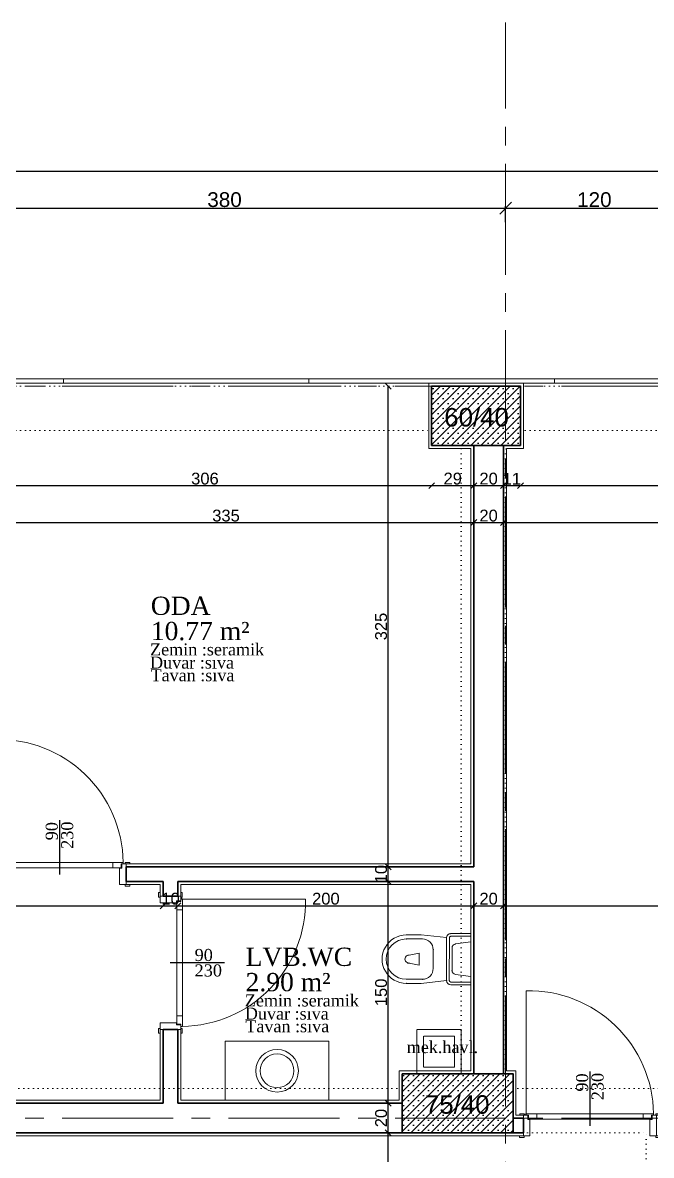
# Model space of a CAD drawing. Header units: centimetres. Extents: x 14449 to 53524, y -19051 to -10746.
# Drawn here: x 31681 to 32106, y -11938 to -11172 of the extents above; entities that cross this region are included whole.
import ezdxf

# ---------------------------------------------------------------- set-up
doc = ezdxf.new("R2010")
doc.units = ezdxf.units.CM
for name, pattern in [('CENTER2', [112.5, 75, -12.5, 12.5, -12.5]), ('DOT2', [3.175, 0, -3.175]), ('HIDDEN', [0.375, 0.25, -0.125])]:
    doc.linetypes.add(name, pattern=pattern)
for name, color, linetype, lineweight in [('BALKON', 43, 'Continuous', 20), ('P-AKS', 255, 'Continuous', 5), ('P-KİRİŞ', 130, 'DOT2', 5), ('P-KOLON', 255, 'Continuous', 35), ('P-TARAMA', 252, 'Continuous', 5), ('P-ÖLÇÜ DIŞ', 245, 'Continuous', 9), ('P-ÖLÇÜ İÇ', 243, 'Continuous', 0), ('rtm-duv tugla', 22, 'Continuous', 35), ('rtm-kapı-ahsap', 35, 'Continuous', 13), ('rtm-mhl-yazı-malzeme', 7, 'Continuous', 13), ('rtm-pen-ahsap', 35, 'Continuous', 13), ('rtm-sıva', 252, 'Continuous', 15), ('rtm-tefris vitrifiye', 9, 'Continuous', 13)]:
    doc.layers.add(name, color=color, linetype=linetype, lineweight=lineweight)
doc.layers.add('Kapi_Pencere', color=7, linetype='Continuous')
doc.styles.add('arial_1_18', font='arial.ttf', dxfattribs={"height": 0.2})
doc.styles.get("Standard").update_dxf_attribs({"font": 'arial.ttf'})
doc.styles.add('ölçü', font='times.ttf', dxfattribs={"height": 10})
doc.dimstyles.new('DIŞ ÖLÇÜ', dxfattribs={"dimtxt": 10, "dimasz": 8, "dimexe": 1.25, "dimexo": 0.625, "dimtad": 1, "dimdec": 0, "dimtxsty": 'Standard', "dimblk": 'OBLIQUE', "dimcen": 2.5, "dimse1": 1, "dimse2": 1, "dimclrd": 256, "dimclrt": 256, "dimadec": 0, "dimazin": 0, "dimtfac": 1, "dimtdec": 0, "dimtmove": 0, "dimatfit": 3, "dimldrblk": 'OBLIQUE', "dimfxl": 1, "dimarcsym": 0})
doc.dimstyles.new('İÇ ÖLÇÜ', dxfattribs={"dimtxt": 8, "dimasz": 4, "dimexe": 1.25, "dimexo": 0.625, "dimtad": 1, "dimdec": 0, "dimtxsty": 'Standard', "dimblk": 'OBLIQUE', "dimcen": 2.5, "dimse1": 1, "dimse2": 1, "dimclrd": 256, "dimclrt": 256, "dimadec": 0, "dimazin": 0, "dimtfac": 1, "dimtdec": 0, "dimtmove": 1, "dimatfit": 3, "dimldrblk": 'OBLIQUE', "dimfxl": 1, "dimarcsym": 0})

# ---------------------------------------------------------------- blocks, each defined once
blk = doc.blocks.new('IKUTGK')
at = {"layer": 'P-KİRİŞ'}
for points in [[(36713.39, -7196.1), (37338.39, -7196.1)], [(37398.39, -7196.1), (37771.88, -7196.1)], [(36713.39, -7226.1), (37338.39, -7226.1)], [(37398.39, -7226.1), (37771.26, -7226.1)], [(37358.39, -7661.1), (37358.39, -7236.1)], [(37388.39, -7661.1), (37388.39, -7236.1)], [(36738.39, -7671.1), (37318.39, -7671.1)], [(37393.39, -7671.1), (37752.02, -7671.1)], [(37033.39, -7701.1), (37318.39, -7701.1)], [(37393.39, -7701.1), (37483.39, -7701.1)], [(37483.39, -8046.1), (37483.39, -7701.1)]]:
    blk.add_lwpolyline(points, dxfattribs=at)
blk = doc.blocks.new('YTHTHTY')
at = {"layer": 'P-TARAMA', "lineweight": -3}
h = blk.add_hatch(dxfattribs=at)
h.set_pattern_fill('SACNCR', color=256, scale=2, style=0)
h.paths.add_polyline_path([(33186.7, -8996.94), (33186.7, -9036.94), (33246.7, -9036.94), (33246.7, -8996.94)])
h = blk.add_hatch(dxfattribs=at)
h.set_pattern_fill('SACNCR', color=256, scale=2, style=0)
h.paths.add_polyline_path([(33241.7, -9461.94), (33166.7, -9461.94), (33166.7, -9501.94), (33241.7, -9501.94)])
at = {"layer": 'P-KOLON', "linetype": 'Continuous'}
for points in [[(33186.7, -8996.94), (33246.7, -8996.94), (33246.7, -9036.94), (33186.7, -9036.94)], [(33166.7, -9461.94), (33241.7, -9461.94), (33241.7, -9501.94), (33166.7, -9501.94)]]:
    blk.add_lwpolyline(points, close=True, dxfattribs=at)
at = {"layer": 'P-KOLON', "linetype": 'Continuous', "style": 'arial_1_18'}
for s, p in [('60/40', (33195.21, -9024.15)), ('75/40', (33182.13, -9488.99))]:
    blk.add_text(s, height=12.5, dxfattribs=at).set_placement(p)
blk = doc.blocks.new('YTUJ7U')
at = {"layer": 'P-AKS', "linetype": 'CENTER2'}
for points in [[(28722.12, -9962.63), (28722.12, -8554.55)], [(25834.86, -8800.51), (29322.56, -8800.51)], [(25834.86, -9295.51), (29322.56, -9295.51)]]:
    blk.add_lwpolyline(points, dxfattribs=at)
blk = doc.blocks.new('KAPI')
at = {"layer": 'rtm-kapı-ahsap'}
for p, q in [((8056.48, 304.69), (8056.48, 307.73)), ((8056.48, 307.73), (8057.45, 307.73)), ((8057.45, 307.73), (8057.45, 304.69)), ((8072.58, 307.78), (8071.45, 307.78)), ((8071.45, 307.78), (8071.45, 304.69)), ((8072.58, 304.69), (8072.58, 307.78)), ((8056.46, 303.27), (8056.46, 217.24)), ((8057.45, 303.27), (8056.46, 303.27)), ((8057.45, 304.69), (8056.48, 304.69)), ((8057.39, 301.77), (8057.39, 303.27)), ((8060.28, 301.77), (8057.39, 301.77)), ((8057.45, 305.26), (8057.45, 302.29)), ((8057.45, 305.26), (8071.45, 305.26)), ((8057.45, 302.29), (8060.42, 302.29)), ((8060.28, 218.74), (8060.28, 301.77)), ((8060.42, 302.29), (8060.42, 300.8)), ((8060.42, 300.8), (8071.45, 300.8)), ((8071.45, 300.8), (8071.45, 305.26)), ((8071.45, 304.69), (8072.58, 304.69)), ((8056.46, 296.2), (8060.28, 296.2)), ((8056.46, 224.31), (8060.28, 224.31)), ((7973.28, 217.24), (8056.46, 217.24)), ((8057.45, 217.24), (8056.46, 217.24)), ((8056.48, 215.82), (8056.48, 212.78)), ((8057.45, 215.82), (8056.48, 215.82)), ((8057.39, 218.74), (8057.39, 217.24)), ((8060.28, 218.74), (8057.39, 218.74)), ((8057.45, 218.23), (8060.42, 218.23)), ((8057.45, 215.26), (8057.45, 218.23)), ((8057.45, 212.78), (8057.45, 215.82)), ((8057.45, 215.26), (8071.45, 215.26)), ((8060.42, 218.23), (8060.42, 219.71)), ((8060.42, 219.71), (8071.45, 219.71)), ((8071.45, 219.71), (8071.45, 215.26)), ((8071.45, 215.82), (8072.58, 215.82)), ((8071.45, 212.73), (8071.45, 215.82)), ((8072.58, 215.82), (8072.58, 212.73)), ((8056.48, 212.78), (8057.45, 212.78)), ((8072.58, 212.73), (8071.45, 212.73))]:
    blk.add_line(p, q, dxfattribs=at)
at = {"layer": 'rtm-kapı-ahsap', "const_width": 0.388}
blk.add_lwpolyline([(8056.86, 216.32, 1), (8056.86, 216.92, 1)], format="xyb", close=True, dxfattribs=at)
at = {"layer": 'rtm-kapı-ahsap'}
blk.add_arc((8057.71, 218.83), 84.45, 90.85375, 181.07615, dxfattribs=at)
blk = doc.blocks.new('WEW')
at = {"layer": 'rtm-tefris vitrifiye'}
for p, q in [((2647.06, 9243.07), (2637.06, 9243.07)), ((2647.06, 9243.07), (2637.06, 9243.07)), ((2637.06, 9240.35), (2647.97, 9240.34)), ((2637.06, 9240.35), (2647.97, 9240.34)), ((2664.33, 9241.25), (2647.06, 9243.07)), ((2664.33, 9241.25), (2647.06, 9243.07)), ((2664.33, 9212.16), (2664.33, 9241.25)), ((2664.33, 9212.16), (2664.33, 9241.25)), ((2666.14, 9212.16), (2666.15, 9241.25)), ((2666.14, 9212.16), (2666.15, 9241.25)), ((2667.06, 9243.98), (2680.7, 9243.97)), ((2667.06, 9243.98), (2680.7, 9243.97)), ((2667.06, 9242.16), (2680.7, 9242.16)), ((2667.06, 9242.16), (2680.7, 9242.16)), ((2680.69, 9209.43), (2680.7, 9243.97)), ((2680.69, 9209.43), (2680.7, 9243.97)), ((2655.24, 9233.07), (2655.24, 9220.34)), ((2655.24, 9233.07), (2655.24, 9220.34)), ((2667.96, 9219.07), (2667.97, 9234.34)), ((2667.96, 9219.07), (2667.97, 9234.34)), ((2670.31, 9237.04), (2680.69, 9238.52)), ((2670.31, 9237.04), (2680.69, 9238.52)), ((2645.72, 9230.81), (2638.9, 9229.45)), ((2645.72, 9230.81), (2638.9, 9229.45)), ((2645.72, 9222.63), (2645.72, 9230.81)), ((2645.72, 9222.63), (2645.72, 9230.81)), ((2638.9, 9224), (2645.72, 9222.63)), ((2638.9, 9224), (2645.72, 9222.63)), ((2647.96, 9213.07), (2637.05, 9213.08)), ((2647.96, 9213.07), (2637.05, 9213.08)), ((2637.05, 9210.35), (2647.05, 9210.35)), ((2637.05, 9210.35), (2647.05, 9210.35)), ((2647.05, 9210.35), (2664.33, 9212.16)), ((2647.05, 9210.35), (2664.33, 9212.16)), ((2680.69, 9211.25), (2667.05, 9211.25)), ((2680.69, 9211.25), (2667.05, 9211.25)), ((2680.69, 9209.43), (2667.05, 9209.43)), ((2680.69, 9209.43), (2667.05, 9209.43)), ((2680.69, 9214.88), (2670.3, 9216.37)), ((2680.69, 9214.88), (2670.3, 9216.37))]:
    blk.add_line(p, q, dxfattribs=at)
at = {"layer": 'rtm-tefris vitrifiye', "extrusion": (0, 0, -1)}
for centre, major_axis, start_param, end_param in [((2637.06, 9226.71), (-11.57, 11.57), 3.927213, 7.068806), ((2637.06, 9226.71), (-11.57, 11.57), 3.927213, 7.068806), ((2637.06, 9226.71), (9.64, 9.64), 2.356417, 5.498009), ((2637.06, 9226.71), (9.64, 9.64), 2.356417, 5.498009), ((2647.97, 9233.07), (-5.14, 5.14), 0.78562, 2.356417), ((2647.97, 9233.07), (-5.14, 5.14), 0.78562, 2.356417), ((2667.06, 9241.25), (-1.93, 1.93), 5.498009, 7.068806), ((2667.06, 9241.25), (-1.93, 1.93), 5.498009, 7.068806), ((2667.06, 9241.25), (-0.643, 0.643), 5.498009, 7.068806), ((2667.06, 9241.25), (-0.643, 0.643), 5.498009, 7.068806), ((2670.69, 9234.34), (1.93, 1.93), 3.927213, 5.356112), ((2670.69, 9234.34), (1.93, 1.93), 3.927213, 5.356112), ((2638.9, 9226.72), (-1.93, 1.93), 3.927213, 7.068806), ((2638.9, 9226.72), (-1.93, 1.93), 3.927213, 7.068806), ((2647.96, 9220.35), (5.14, 5.14), 0.78562, 2.356417), ((2647.96, 9220.35), (5.14, 5.14), 0.78562, 2.356417), ((2670.69, 9219.07), (1.93, 1.93), 2.498314, 3.927213), ((2670.69, 9219.07), (1.93, 1.93), 2.498314, 3.927213), ((2667.05, 9212.16), (1.93, 1.93), 2.356417, 3.927213), ((2667.05, 9212.16), (1.93, 1.93), 2.356417, 3.927213), ((2667.05, 9212.16), (0.643, 0.643), 2.356417, 3.927213), ((2667.05, 9212.16), (0.643, 0.643), 2.356417, 3.927213)]:
    blk.add_ellipse(centre, major_axis=major_axis, ratio=1, start_param=start_param, end_param=end_param, dxfattribs=at)
at = {"layer": 'rtm-tefris vitrifiye'}
for p in [(2637.06, 9240.35), (2637.06, 9240.35), (2667.06, 9243.98), (2667.06, 9243.98), (2667.06, 9242.16), (2667.06, 9242.16), (2655.24, 9233.07), (2655.24, 9233.07), (2670.31, 9237.04), (2670.31, 9237.04), (2638.9, 9224), (2638.9, 9224), (2667.96, 9219.07), (2667.96, 9219.07), (2637.05, 9210.35), (2637.05, 9210.35), (2647.96, 9213.07), (2647.96, 9213.07), (2664.33, 9212.16), (2664.33, 9212.16), (2666.14, 9212.16), (2666.14, 9212.16)]:
    blk.add_point(p, dxfattribs=at)
blk = doc.blocks.new('_Oblique')
at = {"color": 0, "linetype": 'ByBlock', "lineweight": -2}
blk.add_line((-0.5, -0.5), (0.5, 0.5), dxfattribs=at)
blk = doc.blocks.new('*D4051')
at = {"layer": 'Defpoints', "color": 0, "transparency": 16777216}
for p in [(32420.86, -11272.58), (29334.44, -11284.75), (32420.86, -11284.75)]:
    blk.add_point(p, dxfattribs=at)
at = {"layer": 'P-ÖLÇÜ DIŞ', "color": 0, "lineweight": -2, "transparency": 16777216}
for p, q in [((29334.44, -11282.58), (29334.44, -11271.33)), ((32420.86, -11282.58), (32420.86, -11271.33))]:
    blk.add_line(p, q, dxfattribs=at)
at = {"layer": 'P-ÖLÇÜ DIŞ', "lineweight": -2, "transparency": 16777216}
blk.add_line((29334.44, -11272.58), (32420.86, -11272.58), dxfattribs=at)
at = {"layer": 'P-ÖLÇÜ DIŞ', "lineweight": -2, "transparency": 16777216, "xscale": 8, "yscale": 8, "zscale": 8, "rotation": 180}
blk.add_blockref('_Oblique', (29334.44, -11272.58), dxfattribs=at)
at = {"layer": 'P-ÖLÇÜ DIŞ', "lineweight": -2, "transparency": 16777216, "xscale": 8, "yscale": 8, "zscale": 8}
blk.add_blockref('_Oblique', (32420.86, -11272.58), dxfattribs=at)
at = {"layer": 'P-ÖLÇÜ DIŞ', "transparency": 16777216, "insert": (30877.65, -11266.85), "char_height": 10, "attachment_point": 5}
blk.add_mtext('3086', dxfattribs=at)
blk = doc.blocks.new('*D4060')
at = {"layer": 'Defpoints', "color": 0, "transparency": 16777216}
for p in [(32007.36, -11297.58), (32007.36, -11307.72), (31627.36, -11308.89)]:
    blk.add_point(p, dxfattribs=at)
at = {"layer": 'P-ÖLÇÜ DIŞ', "color": 0, "lineweight": -2, "transparency": 16777216}
for p, q in [((31627.36, -11307.58), (31627.36, -11296.33)), ((32007.36, -11307.1), (32007.36, -11296.33))]:
    blk.add_line(p, q, dxfattribs=at)
at = {"layer": 'P-ÖLÇÜ DIŞ', "lineweight": -2, "transparency": 16777216}
blk.add_line((31627.36, -11297.58), (32007.36, -11297.58), dxfattribs=at)
at = {"layer": 'P-ÖLÇÜ DIŞ', "lineweight": -2, "transparency": 16777216, "xscale": 8, "yscale": 8, "zscale": 8, "rotation": 180}
blk.add_blockref('_Oblique', (31627.36, -11297.58), dxfattribs=at)
at = {"layer": 'P-ÖLÇÜ DIŞ', "lineweight": -2, "transparency": 16777216, "xscale": 8, "yscale": 8, "zscale": 8}
blk.add_blockref('_Oblique', (32007.36, -11297.58), dxfattribs=at)
at = {"layer": 'P-ÖLÇÜ DIŞ', "transparency": 16777216, "insert": (31817.36, -11291.85), "char_height": 10, "attachment_point": 5}
blk.add_mtext('380', dxfattribs=at)
blk = doc.blocks.new('*D4061')
at = {"layer": 'Defpoints', "color": 0, "transparency": 16777216}
for p in [(32127.36, -11297.58), (32007.36, -11307.72), (32127.36, -11310.45)]:
    blk.add_point(p, dxfattribs=at)
at = {"layer": 'P-ÖLÇÜ DIŞ', "color": 0, "lineweight": -2, "transparency": 16777216}
for p, q in [((32007.36, -11307.1), (32007.36, -11296.33)), ((32127.36, -11307.58), (32127.36, -11296.33))]:
    blk.add_line(p, q, dxfattribs=at)
at = {"layer": 'P-ÖLÇÜ DIŞ', "lineweight": -2, "transparency": 16777216}
blk.add_line((32007.36, -11297.58), (32127.36, -11297.58), dxfattribs=at)
at = {"layer": 'P-ÖLÇÜ DIŞ', "lineweight": -2, "transparency": 16777216, "xscale": 8, "yscale": 8, "zscale": 8, "rotation": 180}
blk.add_blockref('_Oblique', (32007.36, -11297.58), dxfattribs=at)
at = {"layer": 'P-ÖLÇÜ DIŞ', "lineweight": -2, "transparency": 16777216, "xscale": 8, "yscale": 8, "zscale": 8}
blk.add_blockref('_Oblique', (32127.36, -11297.58), dxfattribs=at)
at = {"layer": 'P-ÖLÇÜ DIŞ', "transparency": 16777216, "insert": (32067.36, -11291.85), "char_height": 10, "attachment_point": 5}
blk.add_mtext('120', dxfattribs=at)
blk = doc.blocks.new('*D4417')
at = {"layer": 'Defpoints', "color": 0, "lineweight": 30, "transparency": 16777216}
for p in [(31650.86, -11485.59), (31957.36, -11485.25), (31957.36, -11485.59)]:
    blk.add_point(p, dxfattribs=at)
at = {"layer": 'P-ÖLÇÜ İÇ', "lineweight": -2, "transparency": 16777216}
blk.add_line((31650.86, -11485.25), (31957.36, -11485.25), dxfattribs=at)
at = {"layer": 'P-ÖLÇÜ İÇ', "lineweight": -2, "transparency": 16777216, "xscale": 4, "yscale": 4, "zscale": 4, "rotation": 180}
blk.add_blockref('_Oblique', (31650.86, -11485.25), dxfattribs=at)
at = {"layer": 'P-ÖLÇÜ İÇ', "lineweight": -2, "transparency": 16777216, "xscale": 4, "yscale": 4, "zscale": 4}
blk.add_blockref('_Oblique', (31957.36, -11485.25), dxfattribs=at)
at = {"layer": 'P-ÖLÇÜ İÇ', "transparency": 16777216, "insert": (31804.11, -11480.54), "char_height": 8, "attachment_point": 5}
blk.add_mtext('306', dxfattribs=at)
blk = doc.blocks.new('*D4418')
at = {"layer": 'Defpoints', "color": 0, "lineweight": 30, "transparency": 16777216}
for p in [(31985.86, -11484.73), (31957.36, -11485.59), (31985.86, -11485.25)]:
    blk.add_point(p, dxfattribs=at)
at = {"layer": 'P-ÖLÇÜ İÇ', "lineweight": -2, "transparency": 16777216}
blk.add_line((31957.36, -11485.25), (31985.86, -11485.25), dxfattribs=at)
at = {"layer": 'P-ÖLÇÜ İÇ', "lineweight": -2, "transparency": 16777216, "xscale": 4, "yscale": 4, "zscale": 4, "rotation": 180}
blk.add_blockref('_Oblique', (31957.36, -11485.25), dxfattribs=at)
at = {"layer": 'P-ÖLÇÜ İÇ', "lineweight": -2, "transparency": 16777216, "xscale": 4, "yscale": 4, "zscale": 4}
blk.add_blockref('_Oblique', (31985.86, -11485.25), dxfattribs=at)
at = {"layer": 'P-ÖLÇÜ İÇ', "transparency": 16777216, "insert": (31971.61, -11480.54), "char_height": 8, "attachment_point": 5}
blk.add_mtext('29', dxfattribs=at)
blk = doc.blocks.new('*D4419')
at = {"layer": 'Defpoints', "color": 0, "lineweight": 30, "transparency": 16777216}
for p in [(31985.86, -11484.73), (32005.86, -11484.15), (32005.86, -11485.25)]:
    blk.add_point(p, dxfattribs=at)
at = {"layer": 'P-ÖLÇÜ İÇ', "lineweight": -2, "transparency": 16777216}
blk.add_line((31985.86, -11485.25), (32005.86, -11485.25), dxfattribs=at)
at = {"layer": 'P-ÖLÇÜ İÇ', "lineweight": -2, "transparency": 16777216, "xscale": 4, "yscale": 4, "zscale": 4, "rotation": 180}
blk.add_blockref('_Oblique', (31985.86, -11485.25), dxfattribs=at)
at = {"layer": 'P-ÖLÇÜ İÇ', "lineweight": -2, "transparency": 16777216, "xscale": 4, "yscale": 4, "zscale": 4}
blk.add_blockref('_Oblique', (32005.86, -11485.25), dxfattribs=at)
at = {"layer": 'P-ÖLÇÜ İÇ', "transparency": 16777216, "insert": (31995.86, -11480.54), "char_height": 8, "attachment_point": 5}
blk.add_mtext('20', dxfattribs=at)
blk = doc.blocks.new('*D4420')
at = {"layer": 'Defpoints', "color": 0, "lineweight": 30, "transparency": 16777216}
for p in [(32005.86, -11484.15), (32017.36, -11485.25), (32017.36, -11486.75)]:
    blk.add_point(p, dxfattribs=at)
at = {"layer": 'P-ÖLÇÜ İÇ', "lineweight": -2, "transparency": 16777216}
blk.add_line((32005.86, -11485.25), (32017.36, -11485.25), dxfattribs=at)
at = {"layer": 'P-ÖLÇÜ İÇ', "lineweight": -2, "transparency": 16777216, "xscale": 4, "yscale": 4, "zscale": 4, "rotation": 180}
blk.add_blockref('_Oblique', (32005.86, -11485.25), dxfattribs=at)
at = {"layer": 'P-ÖLÇÜ İÇ', "lineweight": -2, "transparency": 16777216, "xscale": 4, "yscale": 4, "zscale": 4}
blk.add_blockref('_Oblique', (32017.36, -11485.25), dxfattribs=at)
at = {"layer": 'P-ÖLÇÜ İÇ', "transparency": 16777216, "insert": (32011.61, -11480.61), "char_height": 8, "attachment_point": 5}
blk.add_mtext('11', dxfattribs=at)
blk = doc.blocks.new('*D4421')
at = {"layer": 'Defpoints', "color": 0, "lineweight": 30, "transparency": 16777216}
for p in [(32017.36, -11486.75), (32389.46, -11485.25), (32389.46, -11485.49)]:
    blk.add_point(p, dxfattribs=at)
at = {"layer": 'P-ÖLÇÜ İÇ', "lineweight": -2, "transparency": 16777216}
blk.add_line((32017.36, -11485.25), (32389.46, -11485.25), dxfattribs=at)
at = {"layer": 'P-ÖLÇÜ İÇ', "lineweight": -2, "transparency": 16777216, "xscale": 4, "yscale": 4, "zscale": 4, "rotation": 180}
blk.add_blockref('_Oblique', (32017.36, -11485.25), dxfattribs=at)
at = {"layer": 'P-ÖLÇÜ İÇ', "lineweight": -2, "transparency": 16777216, "xscale": 4, "yscale": 4, "zscale": 4}
blk.add_blockref('_Oblique', (32389.46, -11485.25), dxfattribs=at)
at = {"layer": 'P-ÖLÇÜ İÇ', "transparency": 16777216, "insert": (32203.41, -11480.54), "char_height": 8, "attachment_point": 5}
blk.add_mtext('372', dxfattribs=at)
blk = doc.blocks.new('*D4434')
at = {"layer": 'Defpoints', "color": 0, "lineweight": 30, "transparency": 16777216}
for p in [(31650.86, -11510.27), (31985.86, -11510.27), (31985.86, -11510.27)]:
    blk.add_point(p, dxfattribs=at)
at = {"layer": 'P-ÖLÇÜ İÇ', "lineweight": -2, "transparency": 16777216}
blk.add_line((31650.86, -11510.27), (31985.86, -11510.27), dxfattribs=at)
at = {"layer": 'P-ÖLÇÜ İÇ', "lineweight": -2, "transparency": 16777216, "xscale": 4, "yscale": 4, "zscale": 4, "rotation": 180}
blk.add_blockref('_Oblique', (31650.86, -11510.27), dxfattribs=at)
at = {"layer": 'P-ÖLÇÜ İÇ', "lineweight": -2, "transparency": 16777216, "xscale": 4, "yscale": 4, "zscale": 4}
blk.add_blockref('_Oblique', (31985.86, -11510.27), dxfattribs=at)
at = {"layer": 'P-ÖLÇÜ İÇ', "transparency": 16777216, "insert": (31818.36, -11505.56), "char_height": 8, "attachment_point": 5}
blk.add_mtext('335', dxfattribs=at)
blk = doc.blocks.new('*D4435')
at = {"layer": 'Defpoints', "color": 0, "lineweight": 30, "transparency": 16777216}
for p in [(31985.86, -11510.27), (32005.86, -11510.27), (32005.86, -11510.27)]:
    blk.add_point(p, dxfattribs=at)
at = {"layer": 'P-ÖLÇÜ İÇ', "lineweight": -2, "transparency": 16777216}
blk.add_line((31985.86, -11510.27), (32005.86, -11510.27), dxfattribs=at)
at = {"layer": 'P-ÖLÇÜ İÇ', "lineweight": -2, "transparency": 16777216, "xscale": 4, "yscale": 4, "zscale": 4, "rotation": 180}
blk.add_blockref('_Oblique', (31985.86, -11510.27), dxfattribs=at)
at = {"layer": 'P-ÖLÇÜ İÇ', "lineweight": -2, "transparency": 16777216, "xscale": 4, "yscale": 4, "zscale": 4}
blk.add_blockref('_Oblique', (32005.86, -11510.27), dxfattribs=at)
at = {"layer": 'P-ÖLÇÜ İÇ', "transparency": 16777216, "insert": (31995.86, -11505.56), "char_height": 8, "attachment_point": 5}
blk.add_mtext('20', dxfattribs=at)
blk = doc.blocks.new('*D4436')
at = {"layer": 'Defpoints', "color": 0, "lineweight": 30, "transparency": 16777216}
for p in [(32005.86, -11510.27), (32388.94, -11510.18), (32388.94, -11510.27)]:
    blk.add_point(p, dxfattribs=at)
at = {"layer": 'P-ÖLÇÜ İÇ', "lineweight": -2, "transparency": 16777216}
blk.add_line((32005.86, -11510.27), (32388.94, -11510.27), dxfattribs=at)
at = {"layer": 'P-ÖLÇÜ İÇ', "lineweight": -2, "transparency": 16777216, "xscale": 4, "yscale": 4, "zscale": 4, "rotation": 180}
blk.add_blockref('_Oblique', (32005.86, -11510.27), dxfattribs=at)
at = {"layer": 'P-ÖLÇÜ İÇ', "lineweight": -2, "transparency": 16777216, "xscale": 4, "yscale": 4, "zscale": 4}
blk.add_blockref('_Oblique', (32388.94, -11510.27), dxfattribs=at)
at = {"layer": 'P-ÖLÇÜ İÇ', "transparency": 16777216, "insert": (32197.4, -11505.56), "char_height": 8, "attachment_point": 5}
blk.add_mtext('383', dxfattribs=at)
blk = doc.blocks.new('*D4504')
at = {"layer": 'Defpoints', "color": 0, "lineweight": 30, "transparency": 16777216}
for p in [(31165.86, -11769.76), (31775.86, -11769.41), (31775.86, -11770.64)]:
    blk.add_point(p, dxfattribs=at)
at = {"layer": 'P-ÖLÇÜ İÇ', "lineweight": -2, "transparency": 16777216}
blk.add_line((31165.86, -11769.41), (31775.86, -11769.41), dxfattribs=at)
at = {"layer": 'P-ÖLÇÜ İÇ', "lineweight": -2, "transparency": 16777216, "xscale": 4, "yscale": 4, "zscale": 4, "rotation": 180}
blk.add_blockref('_Oblique', (31165.86, -11769.41), dxfattribs=at)
at = {"layer": 'P-ÖLÇÜ İÇ', "lineweight": -2, "transparency": 16777216, "xscale": 4, "yscale": 4, "zscale": 4}
blk.add_blockref('_Oblique', (31775.86, -11769.41), dxfattribs=at)
at = {"layer": 'P-ÖLÇÜ İÇ', "transparency": 16777216, "insert": (31470.86, -11764.7), "char_height": 8, "attachment_point": 5}
blk.add_mtext('610', dxfattribs=at)
blk = doc.blocks.new('*D4505')
at = {"layer": 'Defpoints', "color": 0, "lineweight": 30, "transparency": 16777216}
for p in [(31775.86, -11770.64), (31785.86, -11769.41), (31785.86, -11769.6)]:
    blk.add_point(p, dxfattribs=at)
at = {"layer": 'P-ÖLÇÜ İÇ', "lineweight": -2, "transparency": 16777216}
blk.add_line((31775.86, -11769.41), (31785.86, -11769.41), dxfattribs=at)
at = {"layer": 'P-ÖLÇÜ İÇ', "lineweight": -2, "transparency": 16777216, "xscale": 4, "yscale": 4, "zscale": 4, "rotation": 180}
blk.add_blockref('_Oblique', (31775.86, -11769.41), dxfattribs=at)
at = {"layer": 'P-ÖLÇÜ İÇ', "lineweight": -2, "transparency": 16777216, "xscale": 4, "yscale": 4, "zscale": 4}
blk.add_blockref('_Oblique', (31785.86, -11769.41), dxfattribs=at)
at = {"layer": 'P-ÖLÇÜ İÇ', "transparency": 16777216, "insert": (31780.86, -11764.7), "char_height": 8, "attachment_point": 5}
blk.add_mtext('10', dxfattribs=at)
blk = doc.blocks.new('*D4506')
at = {"layer": 'Defpoints', "color": 0, "lineweight": 30, "transparency": 16777216}
for p in [(31785.86, -11769.6), (31985.86, -11769.41), (31985.86, -11769.41)]:
    blk.add_point(p, dxfattribs=at)
at = {"layer": 'P-ÖLÇÜ İÇ', "lineweight": -2, "transparency": 16777216}
blk.add_line((31785.86, -11769.41), (31985.86, -11769.41), dxfattribs=at)
at = {"layer": 'P-ÖLÇÜ İÇ', "lineweight": -2, "transparency": 16777216, "xscale": 4, "yscale": 4, "zscale": 4, "rotation": 180}
blk.add_blockref('_Oblique', (31785.86, -11769.41), dxfattribs=at)
at = {"layer": 'P-ÖLÇÜ İÇ', "lineweight": -2, "transparency": 16777216, "xscale": 4, "yscale": 4, "zscale": 4}
blk.add_blockref('_Oblique', (31985.86, -11769.41), dxfattribs=at)
at = {"layer": 'P-ÖLÇÜ İÇ', "transparency": 16777216, "insert": (31885.86, -11764.7), "char_height": 8, "attachment_point": 5}
blk.add_mtext('200', dxfattribs=at)
blk = doc.blocks.new('*D4507')
at = {"layer": 'Defpoints', "color": 0, "lineweight": 30, "transparency": 16777216}
for p in [(31985.86, -11769.41), (32005.86, -11769.41), (32005.86, -11769.41)]:
    blk.add_point(p, dxfattribs=at)
at = {"layer": 'P-ÖLÇÜ İÇ', "lineweight": -2, "transparency": 16777216}
blk.add_line((31985.86, -11769.41), (32005.86, -11769.41), dxfattribs=at)
at = {"layer": 'P-ÖLÇÜ İÇ', "lineweight": -2, "transparency": 16777216, "xscale": 4, "yscale": 4, "zscale": 4, "rotation": 180}
blk.add_blockref('_Oblique', (31985.86, -11769.41), dxfattribs=at)
at = {"layer": 'P-ÖLÇÜ İÇ', "lineweight": -2, "transparency": 16777216, "xscale": 4, "yscale": 4, "zscale": 4}
blk.add_blockref('_Oblique', (32005.86, -11769.41), dxfattribs=at)
at = {"layer": 'P-ÖLÇÜ İÇ', "transparency": 16777216, "insert": (31995.86, -11764.7), "char_height": 8, "attachment_point": 5}
blk.add_mtext('20', dxfattribs=at)
blk = doc.blocks.new('*D4508')
at = {"layer": 'Defpoints', "color": 0, "lineweight": 30, "transparency": 16777216}
for p in [(32005.86, -11769.41), (32398.54, -11769.09), (32398.54, -11769.41)]:
    blk.add_point(p, dxfattribs=at)
at = {"layer": 'P-ÖLÇÜ İÇ', "lineweight": -2, "transparency": 16777216}
blk.add_line((32005.86, -11769.41), (32398.54, -11769.41), dxfattribs=at)
at = {"layer": 'P-ÖLÇÜ İÇ', "lineweight": -2, "transparency": 16777216, "xscale": 4, "yscale": 4, "zscale": 4, "rotation": 180}
blk.add_blockref('_Oblique', (32005.86, -11769.41), dxfattribs=at)
at = {"layer": 'P-ÖLÇÜ İÇ', "lineweight": -2, "transparency": 16777216, "xscale": 4, "yscale": 4, "zscale": 4}
blk.add_blockref('_Oblique', (32398.54, -11769.41), dxfattribs=at)
at = {"layer": 'P-ÖLÇÜ İÇ', "transparency": 16777216, "insert": (32202.2, -11764.7), "char_height": 8, "attachment_point": 5}
blk.add_mtext('393', dxfattribs=at)
blk = doc.blocks.new('*D4516')
at = {"layer": 'Defpoints', "color": 0, "lineweight": 30, "transparency": 16777216}
for p in [(31927.93, -11923.05), (31927.93, -11923.05), (31927.93, -12043.05)]:
    blk.add_point(p, dxfattribs=at)
at = {"layer": 'P-ÖLÇÜ İÇ', "lineweight": -2, "transparency": 16777216}
blk.add_line((31927.93, -12043.05), (31927.93, -11923.05), dxfattribs=at)
at = {"layer": 'P-ÖLÇÜ İÇ', "lineweight": -2, "transparency": 16777216, "xscale": 4, "yscale": 4, "zscale": 4}
for p, rotation in [((31927.93, -11923.05), 90), ((31927.93, -12043.05), 270)]:
    blk.add_blockref('_Oblique', p, dxfattribs=dict(at, rotation=rotation))
at = {"layer": 'P-ÖLÇÜ İÇ', "transparency": 16777216, "insert": (31923.22, -11983.05), "char_height": 8, "attachment_point": 5, "rotation": 90}
blk.add_mtext('120', dxfattribs=at)
blk = doc.blocks.new('*D4517')
at = {"layer": 'Defpoints', "color": 0, "lineweight": 30, "transparency": 16777216}
for p in [(31927.93, -11903.05), (31927.93, -11903.05), (31927.93, -11923.05)]:
    blk.add_point(p, dxfattribs=at)
at = {"layer": 'P-ÖLÇÜ İÇ', "lineweight": -2, "transparency": 16777216}
blk.add_line((31927.93, -11923.05), (31927.93, -11903.05), dxfattribs=at)
at = {"layer": 'P-ÖLÇÜ İÇ', "lineweight": -2, "transparency": 16777216, "xscale": 4, "yscale": 4, "zscale": 4}
for p, rotation in [((31927.93, -11903.05), 90), ((31927.93, -11923.05), 270)]:
    blk.add_blockref('_Oblique', p, dxfattribs=dict(at, rotation=rotation))
at = {"layer": 'P-ÖLÇÜ İÇ', "transparency": 16777216, "insert": (31923.22, -11913.05), "char_height": 8, "attachment_point": 5, "rotation": 90}
blk.add_mtext('20', dxfattribs=at)
blk = doc.blocks.new('*D4518')
at = {"layer": 'Defpoints', "color": 0, "lineweight": 30, "transparency": 16777216}
for p in [(31927.93, -11753.05), (31927.93, -11753.05), (31927.93, -11903.05)]:
    blk.add_point(p, dxfattribs=at)
at = {"layer": 'P-ÖLÇÜ İÇ', "lineweight": -2, "transparency": 16777216}
blk.add_line((31927.93, -11903.05), (31927.93, -11753.05), dxfattribs=at)
at = {"layer": 'P-ÖLÇÜ İÇ', "lineweight": -2, "transparency": 16777216, "xscale": 4, "yscale": 4, "zscale": 4}
for p, rotation in [((31927.93, -11753.05), 90), ((31927.93, -11903.05), 270)]:
    blk.add_blockref('_Oblique', p, dxfattribs=dict(at, rotation=rotation))
at = {"layer": 'P-ÖLÇÜ İÇ', "transparency": 16777216, "insert": (31923.22, -11828.05), "char_height": 8, "attachment_point": 5, "rotation": 90}
blk.add_mtext('150', dxfattribs=at)
blk = doc.blocks.new('*D4519')
at = {"layer": 'Defpoints', "color": 0, "lineweight": 30, "transparency": 16777216}
for p in [(31927.93, -11743.05), (31927.93, -11743.05), (31927.93, -11753.05)]:
    blk.add_point(p, dxfattribs=at)
at = {"layer": 'P-ÖLÇÜ İÇ', "lineweight": -2, "transparency": 16777216}
blk.add_line((31927.93, -11753.05), (31927.93, -11743.05), dxfattribs=at)
at = {"layer": 'P-ÖLÇÜ İÇ', "lineweight": -2, "transparency": 16777216, "xscale": 4, "yscale": 4, "zscale": 4}
for p, rotation in [((31927.93, -11743.05), 90), ((31927.93, -11753.05), 270)]:
    blk.add_blockref('_Oblique', p, dxfattribs=dict(at, rotation=rotation))
at = {"layer": 'P-ÖLÇÜ İÇ', "transparency": 16777216, "insert": (31923.22, -11748.05), "char_height": 8, "attachment_point": 5, "rotation": 90}
blk.add_mtext('10', dxfattribs=at)
blk = doc.blocks.new('*D4520')
at = {"layer": 'Defpoints', "color": 0, "lineweight": 30, "transparency": 16777216}
for p in [(31927.93, -11418.05), (31927.93, -11418.05), (31927.93, -11743.05)]:
    blk.add_point(p, dxfattribs=at)
at = {"layer": 'P-ÖLÇÜ İÇ', "lineweight": -2, "transparency": 16777216}
blk.add_line((31927.93, -11743.05), (31927.93, -11418.05), dxfattribs=at)
at = {"layer": 'P-ÖLÇÜ İÇ', "lineweight": -2, "transparency": 16777216, "xscale": 4, "yscale": 4, "zscale": 4}
for p, rotation in [((31927.93, -11418.05), 90), ((31927.93, -11743.05), 270)]:
    blk.add_blockref('_Oblique', p, dxfattribs=dict(at, rotation=rotation))
at = {"layer": 'P-ÖLÇÜ İÇ', "transparency": 16777216, "insert": (31923.22, -11580.55), "char_height": 8, "attachment_point": 5, "rotation": 90}
blk.add_mtext('325', dxfattribs=at)

msp = doc.modelspace()

# ---------------------------------------------------------------- linework, layer by layer
at = {"layer": 'BALKON', "linetype": 'HIDDEN'}
msp.add_lwpolyline([(31947.36, -11853.05), (31947.36, -11883.05), (31977.36, -11883.05), (31977.36, -11853.05), (31947.36, -11853.05)], dxfattribs=at)
msp.add_lwpolyline([(31951.86, -11857.55), (31951.86, -11878.55), (31972.86, -11878.55), (31972.86, -11857.55)], close=True, dxfattribs=at)
at = {"layer": 'Kapi_Pencere', "linetype": 'Continuous', "lineweight": 25}
for p, q in [((31705.86, -11711.61), (31705.86, -11748.3)), ((31817.31, -11808.05), (31780.61, -11808.05)), ((32064.36, -11881.61), (32064.36, -11918.3))]:
    msp.add_line(p, q, dxfattribs=at)
at = {"layer": 'rtm-duv tugla'}
for p, q in [((31985.86, -11458.05), (31985.86, -11743.05)), ((32005.86, -11458.05), (32005.86, -11883.05)), ((31985.86, -11743.05), (31750.86, -11743.05)), ((31750.86, -11743.05), (31750.86, -11753.05)), ((31775.86, -11753.05), (31750.86, -11753.05)), ((31775.86, -11753.05), (31775.86, -11763.05)), ((31985.86, -11753.05), (31785.86, -11753.05)), ((31785.86, -11753.05), (31785.86, -11763.05)), ((31985.86, -11753.05), (31985.86, -11883.05)), ((31785.86, -11763.05), (31775.86, -11763.05)), ((31775.86, -11853.05), (31775.86, -11903.05)), ((31785.86, -11853.05), (31775.86, -11853.05)), ((31785.86, -11853.05), (31785.86, -11903.05)), ((31357.36, -11903.05), (31775.86, -11903.05)), ((31785.86, -11903.05), (31937.36, -11903.05)), ((32012.36, -11913.05), (32019.36, -11913.05)), ((32019.36, -11913.05), (32019.36, -11923.05)), ((31357.36, -11923.05), (31937.36, -11923.05)), ((32012.36, -11923.05), (32019.36, -11923.05))]:
    msp.add_line(p, q, dxfattribs=at)
at = {"layer": 'rtm-pen-ahsap'}
for p, q in [((31708.44, -11413.05), (31708.44, -11416.05)), ((31874.44, -11413.05), (31874.44, -11416.05)), ((32040.44, -11413.05), (32040.44, -11416.05))]:
    msp.add_line(p, q, dxfattribs=at)
msp.add_lwpolyline([(29384.44, -11416.05), (32370.86, -11416.05), (32370.86, -11413.05), (29384.44, -11413.05), (29384.44, -11416.05)], dxfattribs=at)
at = {"layer": 'rtm-sıva'}
for points in [[(31750.86, -11741.05), (31983.86, -11741.05), (31983.86, -11460.05), (31955.36, -11460.05), (31955.36, -11416.05), (32019.36, -11416.05), (32019.36, -11460.05), (32007.86, -11460.05), (32007.86, -11881.05), (32014.36, -11881.05), (32014.36, -11911.05), (32019.36, -11911.05)], [(31773.86, -11763.05), (31773.86, -11755.05), (31750.86, -11755.05)], [(31787.86, -11853.05), (31787.86, -11901.05), (31935.36, -11901.05), (31935.36, -11881.05), (31983.86, -11881.05), (31983.86, -11755.05), (31787.86, -11755.05), (31787.86, -11760.58)], [(31273.39, -11901.05), (31280.36, -11901.05), (31280.36, -11881.05), (31359.36, -11881.05), (31359.36, -11901.05), (31773.86, -11901.05), (31773.86, -11853.05)], [(31314.36, -11963.05), (31314.36, -11925.05), (32019.36, -11925.05)]]:
    msp.add_lwpolyline(points, dxfattribs=at)
at = {"layer": 'rtm-tefris vitrifiye'}
msp.add_lwpolyline([(31887.86, -11861.05), (31887.86, -11901.05), (31817.86, -11901.05), (31817.86, -11861.05), (31887.86, -11861.05)], dxfattribs=at)
for radius in [14.43, 11.43]:
    msp.add_circle((31852.86, -11881.05), radius, dxfattribs=at)

# ---------------------------------------------------------------- block references
at = {"layer": 'rtm-kapı-ahsap', "lineweight": 30}
for p, rotation in [((31445.61, -3683.61), 270), ((39845.31, -11547.8), 180), ((31804.11, -3853.61), 270)]:
    msp.add_blockref('KAPI', p, dxfattribs=dict(at, rotation=rotation))
at = {"layer": 'rtm-sıva'}
for name, p in [('YTUJ7U', (3285.24, -2617.54)), ('YTHTHTY', (-1229.33, -2421.11)), ('IKUTGK', (-5381.03, -4221.95))]:
    msp.add_blockref(name, p, dxfattribs=at)
at = {"layer": 'rtm-tefris vitrifiye', "lineweight": 30}
msp.add_blockref('WEW', (29303.17, -21032.26), dxfattribs=at)

# ---------------------------------------------------------------- texts
at = {"layer": 'Kapi_Pencere', "linetype": 'Continuous', "lineweight": 25, "style": 'ölçü'}
for s, rotation, p in [('90', 90.08466, (31704.64, -11725.15)), ('230', 90.08466, (31715.1, -11730.95)), ('90', 359.91534, (31797.13, -11806.81)), ('230', 359.91534, (31797.13, -11817.27)), ('90', 90.08466, (32063.14, -11895.15)), ('230', 90.08466, (32073.6, -11900.95))]:
    msp.add_text(s, height=8.165, rotation=rotation, dxfattribs=at).set_placement(p)
at = {"layer": 'rtm-mhl-yazı-malzeme', "lineweight": 30, "style": 'ölçü'}
for s, p in [('ODA', (31767.52, -11572.69)), ('10.77 m²', (31767.52, -11589.78)), ('LVB.WC', (31831.59, -11810.13)), ('2.90 m²', (31831.59, -11827.23))]:
    msp.add_text(s, height=12.346, dxfattribs=at).set_placement(p)
at = {"layer": 'rtm-mhl-yazı-malzeme', "style": 'ölçü'}
for s, height, p in [('Zemin :seramik', 8.1003, (31767.01, -11600.09)), ('Duvar :sıva', 8.1003, (31767.01, -11608.98)), ('Tavan :sıva', 8.1003, (31767.32, -11617.56)), ('Zemin :seramik', 8.1003, (31831.08, -11837.54)), ('Duvar :sıva', 8.1003, (31831.08, -11846.42)), ('Tavan :sıva', 8.1003, (31831.39, -11855)), ('mek.havl.', 8.1, (31940.5, -11869.08))]:
    msp.add_text(s, height=height, dxfattribs=at).set_placement(p)

# ---------------------------------------------------------------- dimensions: what is measured, and where the dimension line sits
at = {"layer": 'P-ÖLÇÜ DIŞ'}
for base, p1, p2, override, picture, middle in [((32420.86, -11272.58), (29334.44, -11284.75), (32420.86, -11284.75), {"dimse1": 0, "dimse2": 0, "dimfxl": 10, "dimfxlon": 1}, '*D4051', (30877.65, -11266.85)), ((32007.36, -11297.58), (31627.36, -11308.89), (32007.36, -11307.72), {"dimse1": 0, "dimse2": 0, "dimtmove": 1, "dimfxl": 10, "dimfxlon": 1}, '*D4060', (31817.36, -11291.85)), ((32127.36, -11297.58), (32007.36, -11307.72), (32127.36, -11310.45), {"dimse1": 0, "dimse2": 0, "dimtmove": 1, "dimfxl": 10, "dimfxlon": 1}, '*D4061', (32067.36, -11291.85))]:
    dim = msp.add_linear_dim(base=base, p1=p1, p2=p2, dimstyle='DIŞ ÖLÇÜ', override=override, dxfattribs=at)
    dim.commit()
    dim.dimension.update_dxf_attribs({"geometry": picture, "text_midpoint": middle})
at = {"layer": 'P-ÖLÇÜ İÇ'}
for base, p1, p2, picture, middle in [((31927.93, -11418.05), (31927.93, -11743.05), (31927.93, -11418.05), '*D4520', (31923.22, -11580.55)), ((31927.93, -11753.05), (31927.93, -11903.05), (31927.93, -11753.05), '*D4518', (31923.22, -11828.05)), ((31927.93, -11903.05), (31927.93, -11923.05), (31927.93, -11903.05), '*D4517', (31923.22, -11913.05)), ((31927.93, -11923.05), (31927.93, -12043.05), (31927.93, -11923.05), '*D4516', (31923.22, -11983.05))]:
    dim = msp.add_linear_dim(base=base, p1=p1, p2=p2, angle=90, dimstyle='İÇ ÖLÇÜ', dxfattribs=at)
    dim.commit()
    dim.dimension.update_dxf_attribs({"geometry": picture, "text_midpoint": middle})
for base, p1, p2, picture, middle in [((31957.362514, -11485.248847), (31650.862515, -11485.592306), (31957.362514, -11485.592306), '*D4417', (31804.112515, -11480.536535)), ((31985.862515, -11485.248847), (31957.362514, -11485.592306), (31985.862515, -11484.725497), '*D4418', (31971.612515, -11480.539264)), ((32005.86, -11485.25), (31985.86, -11484.73), (32005.86, -11484.15), '*D4419', (31995.86, -11480.54)), ((32389.46, -11485.25), (32017.36, -11486.75), (32389.46, -11485.49), '*D4421', (32203.41, -11480.54)), ((31985.86, -11510.27), (31650.86, -11510.27), (31985.86, -11510.27), '*D4434', (31818.36, -11505.56)), ((32005.86, -11510.27), (31985.86, -11510.27), (32005.86, -11510.27), '*D4435', (31995.86, -11505.56)), ((32388.94, -11510.27), (32005.86, -11510.27), (32388.94, -11510.18), '*D4436', (32197.4, -11505.56)), ((31775.86, -11769.41), (31165.86, -11769.76), (31775.86, -11770.64), '*D4504', (31470.86, -11764.7)), ((31985.86, -11769.41), (31785.86, -11769.6), (31985.86, -11769.41), '*D4506', (31885.86, -11764.7)), ((32005.86, -11769.41), (31985.86, -11769.41), (32005.86, -11769.41), '*D4507', (31995.86, -11764.7)), ((32398.54, -11769.41), (32005.86, -11769.41), (32398.54, -11769.09), '*D4508', (32202.2, -11764.7))]:
    dim = msp.add_linear_dim(base=base, p1=p1, p2=p2, dimstyle='İÇ ÖLÇÜ', dxfattribs=at)
    dim.commit()
    dim.dimension.update_dxf_attribs({"geometry": picture, "text_midpoint": middle})
for base, p1, p2, picture, middle in [((32017.362514, -11485.248847), (32005.862515, -11484.147667), (32017.362514, -11486.747998), '*D4420', (32011.612515, -11485.248847)), ((31785.86, -11769.41), (31775.86, -11770.64), (31785.86, -11769.6), '*D4505', (31780.86, -11769.41))]:
    dim = msp.add_linear_dim(base=base, p1=p1, p2=p2, dimstyle='İÇ ÖLÇÜ', dxfattribs=at)
    dim.commit()
    dim.dimension.update_dxf_attribs({"geometry": picture, "text_midpoint": middle, "dimtype": 160})
dim = msp.add_linear_dim(base=(31927.93, -11743.05), p1=(31927.93, -11753.05), p2=(31927.93, -11743.05), angle=90, dimstyle='İÇ ÖLÇÜ', dxfattribs=at)
dim.commit()
dim.dimension.update_dxf_attribs({"geometry": '*D4519', "text_midpoint": (31927.93, -11748.05), "dimtype": 160})

doc.saveas('drawing.dxf')
